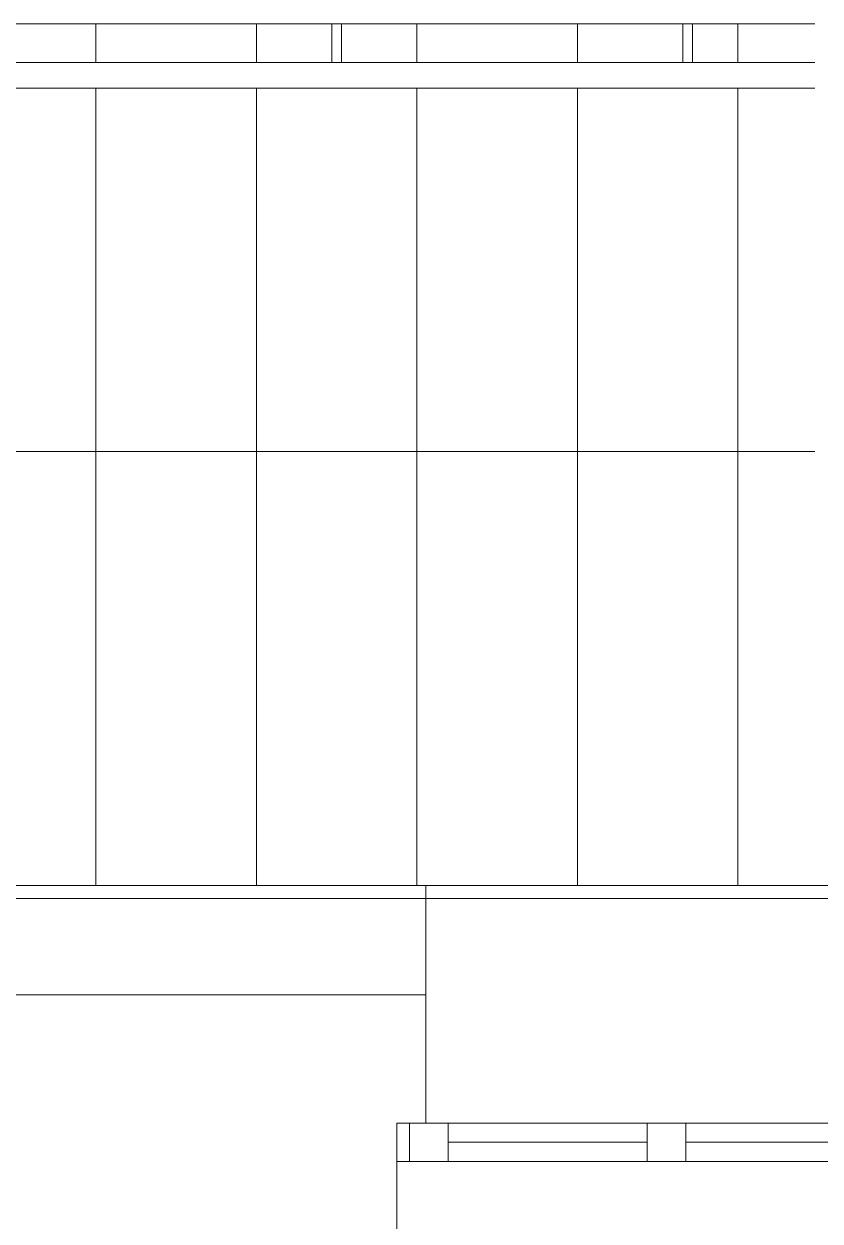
# Model space of a CAD drawing. Header units: millimetres. Extents: x -546 to 1681, y -650 to 1730.
# Drawn here: x 649.1 to 661.5, y 490.91 to 509.56 of the extents above; entities that cross this region are included whole.
import ezdxf

# ---------------------------------------------------------------- set-up
doc = ezdxf.new("R2010")
doc.units = ezdxf.units.MM

msp = doc.modelspace()

# ---------------------------------------------------------------- linework, layer by layer
at = {"color": 7, "lineweight": 0}
for points in [[(661.421, 509.558), (648.58, 509.558)], [(650.221, 508.958), (650.221, 509.558)], [(650.221, 508.958), (650.221, 509.558)], [(652.721, 508.958), (652.721, 509.558)], [(652.721, 508.958), (652.721, 509.558)], [(653.896, 509.558), (653.896, 508.958)], [(654.046, 508.958), (654.046, 509.558)], [(655.221, 508.958), (655.221, 509.558)], [(655.221, 508.958), (655.221, 509.558)], [(657.721, 508.958), (657.721, 509.558)], [(657.721, 508.958), (657.721, 509.558)], [(659.362, 509.558), (659.362, 508.958)], [(659.512, 508.958), (659.512, 509.558)], [(660.221, 508.958), (660.221, 509.558)], [(660.221, 508.958), (660.221, 509.558)], [(661.421, 508.958), (640.221, 508.958)], [(661.421, 508.958), (640.221, 508.958)], [(661.421, 508.958), (640.233, 508.958)], [(661.421, 508.958), (640.358, 508.958)], [(640.221, 508.558), (661.421, 508.558)], [(661.421, 508.558), (640.221, 508.558)], [(640.233, 508.558), (661.421, 508.558)], [(661.421, 508.558), (640.358, 508.558)], [(650.221, 496.135), (650.221, 508.558)], [(650.221, 496.135), (650.221, 508.558)], [(652.721, 496.135), (652.721, 508.558)], [(652.721, 496.135), (652.721, 508.558)], [(655.221, 496.135), (655.221, 508.558)], [(655.221, 496.135), (655.221, 508.558)], [(657.721, 496.135), (657.721, 508.558)], [(657.721, 496.135), (657.721, 508.558)], [(660.221, 496.135), (660.221, 508.558)], [(660.221, 496.135), (660.221, 508.558)], [(650.221, 502.897), (647.721, 502.897)], [(652.721, 502.897), (650.221, 502.897)], [(655.221, 502.897), (652.721, 502.897)], [(657.721, 502.897), (655.221, 502.897)], [(660.221, 502.897), (657.721, 502.897)], [(661.421, 502.897), (660.221, 502.897)], [(641.581, 496.135), (655.358, 496.135)], [(655.358, 496.135), (671.558, 496.135)], [(655.358, 494.435), (655.358, 496.135)], [(641.581, 495.935), (655.358, 495.935)], [(671.558, 495.935), (655.358, 495.935)], [(641.581, 494.435), (655.358, 494.435)], [(655.358, 494.435), (655.358, 492.435)], [(654.908, 491.835), (654.908, 492.435)], [(654.908, 492.435), (655.708, 492.435)], [(654.908, 492.435), (654.908, 491.835)], [(655.708, 492.435), (654.908, 492.435)], [(655.108, 491.835), (655.108, 492.435)], [(655.708, 492.435), (655.708, 491.835)], [(655.708, 492.435), (658.808, 492.435)], [(658.808, 491.835), (658.808, 492.435)], [(658.808, 492.435), (659.408, 492.435)], [(659.408, 492.435), (658.808, 492.435)], [(659.408, 492.435), (659.408, 491.835)], [(659.408, 492.435), (667.508, 492.435)], [(655.708, 492.135), (658.808, 492.135)], [(659.408, 492.135), (667.508, 492.135)], [(654.908, 489.335), (654.908, 491.835)], [(655.708, 491.835), (654.908, 491.835)], [(654.908, 491.835), (655.708, 491.835)], [(658.808, 491.835), (655.708, 491.835)], [(659.408, 491.835), (658.808, 491.835)], [(658.808, 491.835), (659.408, 491.835)], [(667.508, 491.835), (659.408, 491.835)]]:
    msp.add_lwpolyline(points, dxfattribs=at)

doc.saveas('drawing.dxf')
